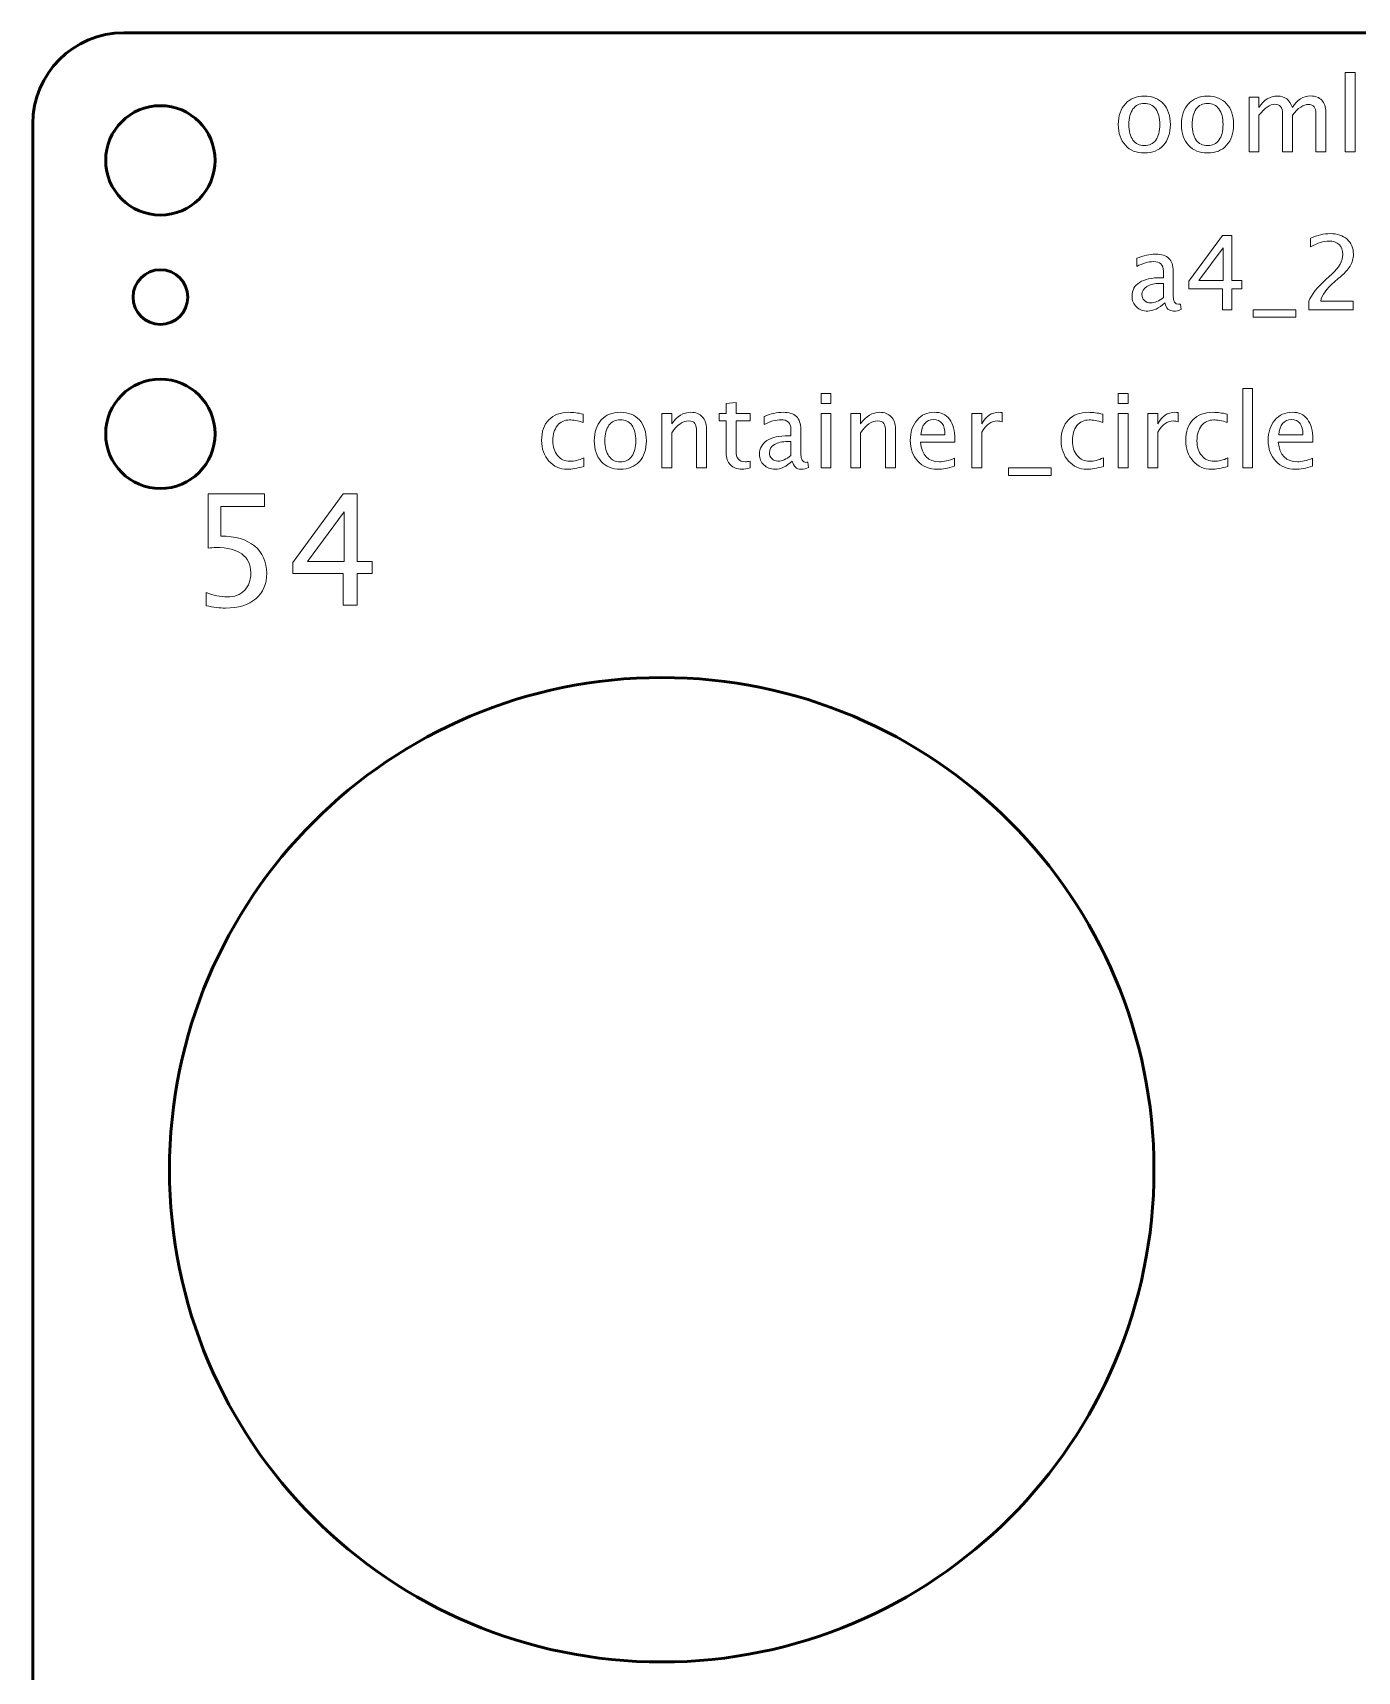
# Model space of a CAD drawing. Header units: centimetres. Extents: x -10.4 to 10.4, y -14.9 to 14.9.
# Drawn here: x -10.45 to -3.19, y 5.96 to 14.95 of the extents above; entities that cross this region are included whole.
import ezdxf

# ---------------------------------------------------------------- set-up
doc = ezdxf.new("R2010")
doc.units = ezdxf.units.CM
doc.header["$MEASUREMENT"] = 0
doc.layers.add('Layer 1', color=7, linetype='Continuous')

msp = doc.modelspace()

# ---------------------------------------------------------------- linework, layer by layer
at = {"layer": 'Layer 1', "lineweight": 53}
for centre, major_axis in [((-9.74999, 14.24999), (0, 0.30001)), ((-9.75, 13.5), (0, 0.15)), ((-9.74999, 12.74999), (0, 0.30001)), ((-6.99995, 8.71322), (0, 2.70005))]:
    msp.add_ellipse(centre, major_axis=major_axis, ratio=1, dxfattribs=at)
msp.add_open_spline([(-10.45, -14.45), (-10.45, -14.45), (-10.45, 14.45), (-10.45, 14.45), (-10.45, 14.45), (-10.45, 14.72614), (-10.22614, 14.95), (-9.95, 14.95), (-9.95, 14.95), (-9.95, 14.95), (9.95, 14.95), (9.95, 14.95), (9.95, 14.95), (10.22614, 14.95), (10.45, 14.72614), (10.45, 14.45), (10.45, 14.45), (10.45, 14.45), (10.45, -14.45), (10.45, -14.45), (10.45, -14.45), (10.45, -14.72614), (10.22614, -14.95), (9.95, -14.95), (9.95, -14.95), (9.95, -14.95), (-9.95, -14.95), (-9.95, -14.95), (-9.95, -14.95), (-10.22614, -14.95), (-10.45, -14.72614), (-10.45, -14.45)], degree=3, knots=[0, 0, 0, 0, 0.1111111, 0.1111111, 0.1111111, 0.1111111, 0.2222222, 0.2222222, 0.2222222, 0.2222222, 0.3333333, 0.3333333, 0.3333333, 0.3333333, 0.4444444, 0.4444444, 0.4444444, 0.4444444, 0.5555556, 0.5555556, 0.5555556, 0.5555556, 0.6666667, 0.6666667, 0.6666667, 0.6666667, 0.7777778, 0.7777778, 0.7777778, 0.7777778, 1, 1, 1, 1], dxfattribs=at)
at = {"layer": 'Layer 1', "color": 5, "lineweight": 9}
for points, knots in [([(-3.25131, 14.29732), (-3.25131, 14.29732), (-3.25131, 14.7325), (-3.25131, 14.7325), (-3.25131, 14.7325), (-3.25131, 14.7325), (-3.19713, 14.7325), (-3.19713, 14.7325), (-3.19713, 14.7325), (-3.19713, 14.7325), (-3.19713, 14.29732), (-3.19713, 14.29732), (-3.19713, 14.29732), (-3.19713, 14.29732), (-3.25131, 14.29732), (-3.25131, 14.29732)], [0, 0, 0, 0, 0.2, 0.2, 0.2, 0.2, 0.4, 0.4, 0.4, 0.4, 0.6, 0.6, 0.6, 0.6, 1, 1, 1, 1]), ([(-4.35272, 14.29055), (-4.39665, 14.29055), (-4.43146, 14.30456), (-4.45704, 14.3326), (-4.45704, 14.3326), (-4.48273, 14.36063), (-4.49552, 14.39873), (-4.49552, 14.4468), (-4.49552, 14.4468), (-4.49552, 14.49478), (-4.48273, 14.53279), (-4.45704, 14.56073), (-4.45704, 14.56073), (-4.43146, 14.58867), (-4.39665, 14.60268), (-4.35272, 14.60268), (-4.35272, 14.60268), (-4.30878, 14.60268), (-4.27398, 14.58867), (-4.24839, 14.56073), (-4.24839, 14.56073), (-4.22271, 14.53279), (-4.20991, 14.49478), (-4.20991, 14.4468), (-4.20991, 14.4468), (-4.20991, 14.39873), (-4.22271, 14.36063), (-4.24839, 14.3326), (-4.24839, 14.3326), (-4.27398, 14.30456), (-4.30878, 14.29055), (-4.35272, 14.29055)], [0, 0, 0, 0, 0.1111111, 0.1111111, 0.1111111, 0.1111111, 0.2222222, 0.2222222, 0.2222222, 0.2222222, 0.3333333, 0.3333333, 0.3333333, 0.3333333, 0.4444444, 0.4444444, 0.4444444, 0.4444444, 0.5555556, 0.5555556, 0.5555556, 0.5555556, 0.6666667, 0.6666667, 0.6666667, 0.6666667, 0.7777778, 0.7777778, 0.7777778, 0.7777778, 1, 1, 1, 1]), ([(-4.35281, 14.33119), (-4.326, 14.33119), (-4.30512, 14.34125), (-4.29025, 14.36148), (-4.29025, 14.36148), (-4.27548, 14.38161), (-4.26805, 14.41011), (-4.26805, 14.4468), (-4.26805, 14.4468), (-4.26805, 14.4834), (-4.27548, 14.51181), (-4.29025, 14.53194), (-4.29025, 14.53194), (-4.30512, 14.55198), (-4.326, 14.56204), (-4.35281, 14.56204), (-4.35281, 14.56204), (-4.37972, 14.56204), (-4.4006, 14.55198), (-4.41528, 14.53194), (-4.41528, 14.53194), (-4.43005, 14.51181), (-4.43738, 14.4834), (-4.43738, 14.4468), (-4.43738, 14.4468), (-4.43738, 14.41011), (-4.43005, 14.38161), (-4.41528, 14.36148), (-4.41528, 14.36148), (-4.4006, 14.34125), (-4.37972, 14.33119), (-4.35281, 14.33119)], [0, 0, 0, 0, 0.1111111, 0.1111111, 0.1111111, 0.1111111, 0.2222222, 0.2222222, 0.2222222, 0.2222222, 0.3333333, 0.3333333, 0.3333333, 0.3333333, 0.4444444, 0.4444444, 0.4444444, 0.4444444, 0.5555556, 0.5555556, 0.5555556, 0.5555556, 0.6666667, 0.6666667, 0.6666667, 0.6666667, 0.7777778, 0.7777778, 0.7777778, 0.7777778, 1, 1, 1, 1]), ([(-4.00597, 14.29055), (-4.0499, 14.29055), (-4.08471, 14.30456), (-4.11029, 14.3326), (-4.11029, 14.3326), (-4.13598, 14.36063), (-4.14877, 14.39873), (-4.14877, 14.4468), (-4.14877, 14.4468), (-4.14877, 14.49478), (-4.13598, 14.53279), (-4.11029, 14.56073), (-4.11029, 14.56073), (-4.08471, 14.58867), (-4.0499, 14.60268), (-4.00597, 14.60268), (-4.00597, 14.60268), (-3.96203, 14.60268), (-3.92723, 14.58867), (-3.90164, 14.56073), (-3.90164, 14.56073), (-3.87596, 14.53279), (-3.86316, 14.49478), (-3.86316, 14.4468), (-3.86316, 14.4468), (-3.86316, 14.39873), (-3.87596, 14.36063), (-3.90164, 14.3326), (-3.90164, 14.3326), (-3.92723, 14.30456), (-3.96203, 14.29055), (-4.00597, 14.29055)], [0, 0, 0, 0, 0.1111111, 0.1111111, 0.1111111, 0.1111111, 0.2222222, 0.2222222, 0.2222222, 0.2222222, 0.3333333, 0.3333333, 0.3333333, 0.3333333, 0.4444444, 0.4444444, 0.4444444, 0.4444444, 0.5555556, 0.5555556, 0.5555556, 0.5555556, 0.6666667, 0.6666667, 0.6666667, 0.6666667, 0.7777778, 0.7777778, 0.7777778, 0.7777778, 1, 1, 1, 1]), ([(-4.00606, 14.33119), (-3.97925, 14.33119), (-3.95837, 14.34125), (-3.9435, 14.36148), (-3.9435, 14.36148), (-3.92873, 14.38161), (-3.9213, 14.41011), (-3.9213, 14.4468), (-3.9213, 14.4468), (-3.9213, 14.4834), (-3.92873, 14.51181), (-3.9435, 14.53194), (-3.9435, 14.53194), (-3.95837, 14.55198), (-3.97925, 14.56204), (-4.00606, 14.56204), (-4.00606, 14.56204), (-4.03297, 14.56204), (-4.05385, 14.55198), (-4.06853, 14.53194), (-4.06853, 14.53194), (-4.0833, 14.51181), (-4.09063, 14.4834), (-4.09063, 14.4468), (-4.09063, 14.4468), (-4.09063, 14.41011), (-4.0833, 14.38161), (-4.06853, 14.36148), (-4.06853, 14.36148), (-4.05385, 14.34125), (-4.03297, 14.33119), (-4.00606, 14.33119)], [0, 0, 0, 0, 0.1111111, 0.1111111, 0.1111111, 0.1111111, 0.2222222, 0.2222222, 0.2222222, 0.2222222, 0.3333333, 0.3333333, 0.3333333, 0.3333333, 0.4444444, 0.4444444, 0.4444444, 0.4444444, 0.5555556, 0.5555556, 0.5555556, 0.5555556, 0.6666667, 0.6666667, 0.6666667, 0.6666667, 0.7777778, 0.7777778, 0.7777778, 0.7777778, 1, 1, 1, 1]), ([(-3.77831, 14.29732), (-3.77831, 14.29732), (-3.77831, 14.59647), (-3.77831, 14.59647), (-3.77831, 14.59647), (-3.77831, 14.59647), (-3.72413, 14.59647), (-3.72413, 14.59647), (-3.72413, 14.59647), (-3.72413, 14.59647), (-3.72413, 14.53994), (-3.72413, 14.53994), (-3.72413, 14.53994), (-3.69769, 14.5818), (-3.66383, 14.60268), (-3.62234, 14.60268), (-3.62234, 14.60268), (-3.58236, 14.60268), (-3.55517, 14.5818), (-3.54068, 14.53994), (-3.54068, 14.53994), (-3.515, 14.58217), (-3.48151, 14.60325), (-3.4404, 14.60325), (-3.4404, 14.60325), (-3.41416, 14.60325), (-3.39374, 14.59553), (-3.37916, 14.58001), (-3.37916, 14.58001), (-3.36458, 14.56449), (-3.35724, 14.54276), (-3.35724, 14.51482), (-3.35724, 14.51482), (-3.35724, 14.51482), (-3.35724, 14.29732), (-3.35724, 14.29732), (-3.35724, 14.29732), (-3.35724, 14.29732), (-3.41143, 14.29732), (-3.41143, 14.29732), (-3.41143, 14.29732), (-3.41143, 14.29732), (-3.41143, 14.50588), (-3.41143, 14.50588), (-3.41143, 14.50588), (-3.41143, 14.53994), (-3.42497, 14.55696), (-3.45207, 14.55696), (-3.45207, 14.55696), (-3.4802, 14.55696), (-3.50973, 14.53711), (-3.54068, 14.49732), (-3.54068, 14.49732), (-3.54068, 14.49732), (-3.54068, 14.29732), (-3.54068, 14.29732), (-3.54068, 14.29732), (-3.54068, 14.29732), (-3.59487, 14.29732), (-3.59487, 14.29732), (-3.59487, 14.29732), (-3.59487, 14.29732), (-3.59487, 14.50607), (-3.59487, 14.50607), (-3.59487, 14.50607), (-3.59487, 14.54041), (-3.60861, 14.55753), (-3.63617, 14.55753), (-3.63617, 14.55753), (-3.66354, 14.55753), (-3.6929, 14.53758), (-3.72413, 14.4976), (-3.72413, 14.4976), (-3.72413, 14.4976), (-3.72413, 14.29732), (-3.72413, 14.29732), (-3.72413, 14.29732), (-3.72413, 14.29732), (-3.77831, 14.29732), (-3.77831, 14.29732)], [0, 0, 0, 0, 0.047619, 0.047619, 0.047619, 0.047619, 0.0952381, 0.0952381, 0.0952381, 0.0952381, 0.1428571, 0.1428571, 0.1428571, 0.1428571, 0.1904762, 0.1904762, 0.1904762, 0.1904762, 0.2380952, 0.2380952, 0.2380952, 0.2380952, 0.2857143, 0.2857143, 0.2857143, 0.2857143, 0.3333333, 0.3333333, 0.3333333, 0.3333333, 0.3809524, 0.3809524, 0.3809524, 0.3809524, 0.4285714, 0.4285714, 0.4285714, 0.4285714, 0.4761905, 0.4761905, 0.4761905, 0.4761905, 0.5238095, 0.5238095, 0.5238095, 0.5238095, 0.5714286, 0.5714286, 0.5714286, 0.5714286, 0.6190476, 0.6190476, 0.6190476, 0.6190476, 0.6666667, 0.6666667, 0.6666667, 0.6666667, 0.7142857, 0.7142857, 0.7142857, 0.7142857, 0.7619048, 0.7619048, 0.7619048, 0.7619048, 0.8095238, 0.8095238, 0.8095238, 0.8095238, 0.8571429, 0.8571429, 0.8571429, 0.8571429, 0.9047619, 0.9047619, 0.9047619, 0.9047619, 1, 1, 1, 1]), ([(-3.45112, 13.42997), (-3.45112, 13.42997), (-3.45112, 13.47738), (-3.45112, 13.47738), (-3.45112, 13.47738), (-3.43532, 13.51435), (-3.40343, 13.55471), (-3.35535, 13.59827), (-3.35535, 13.59827), (-3.35535, 13.59827), (-3.32431, 13.62611), (-3.32431, 13.62611), (-3.32431, 13.62611), (-3.28433, 13.66243), (-3.26429, 13.69836), (-3.26429, 13.73411), (-3.26429, 13.73411), (-3.26429, 13.75697), (-3.27116, 13.77484), (-3.2848, 13.78792), (-3.2848, 13.78792), (-3.29844, 13.801), (-3.31735, 13.80758), (-3.34134, 13.80758), (-3.34134, 13.80758), (-3.36937, 13.80758), (-3.40258, 13.79686), (-3.44096, 13.77541), (-3.44096, 13.77541), (-3.44096, 13.77541), (-3.44096, 13.82282), (-3.44096, 13.82282), (-3.44096, 13.82282), (-3.40474, 13.83975), (-3.36871, 13.84822), (-3.33278, 13.84822), (-3.33278, 13.84822), (-3.29458, 13.84822), (-3.26392, 13.83797), (-3.24077, 13.81736), (-3.24077, 13.81736), (-3.21773, 13.79676), (-3.20615, 13.76948), (-3.20615, 13.73543), (-3.20615, 13.73543), (-3.20615, 13.71097), (-3.21199, 13.68924), (-3.22365, 13.67033), (-3.22365, 13.67033), (-3.23541, 13.65132), (-3.25714, 13.62837), (-3.28903, 13.60128), (-3.28903, 13.60128), (-3.28903, 13.60128), (-3.31001, 13.5834), (-3.31001, 13.5834), (-3.31001, 13.5834), (-3.35366, 13.54643), (-3.37887, 13.51106), (-3.38565, 13.47738), (-3.38565, 13.47738), (-3.38565, 13.47738), (-3.20785, 13.47738), (-3.20785, 13.47738), (-3.20785, 13.47738), (-3.20785, 13.47738), (-3.20785, 13.42997), (-3.20785, 13.42997), (-3.20785, 13.42997), (-3.20785, 13.42997), (-3.45112, 13.42997), (-3.45112, 13.42997)], [0, 0, 0, 0, 0.0526316, 0.0526316, 0.0526316, 0.0526316, 0.1052632, 0.1052632, 0.1052632, 0.1052632, 0.1578947, 0.1578947, 0.1578947, 0.1578947, 0.2105263, 0.2105263, 0.2105263, 0.2105263, 0.2631579, 0.2631579, 0.2631579, 0.2631579, 0.3157895, 0.3157895, 0.3157895, 0.3157895, 0.3684211, 0.3684211, 0.3684211, 0.3684211, 0.4210526, 0.4210526, 0.4210526, 0.4210526, 0.4736842, 0.4736842, 0.4736842, 0.4736842, 0.5263158, 0.5263158, 0.5263158, 0.5263158, 0.5789474, 0.5789474, 0.5789474, 0.5789474, 0.6315789, 0.6315789, 0.6315789, 0.6315789, 0.6842105, 0.6842105, 0.6842105, 0.6842105, 0.7368421, 0.7368421, 0.7368421, 0.7368421, 0.7894737, 0.7894737, 0.7894737, 0.7894737, 0.8421053, 0.8421053, 0.8421053, 0.8421053, 0.8947368, 0.8947368, 0.8947368, 0.8947368, 1, 1, 1, 1]), ([(-3.92431, 13.42997), (-3.92431, 13.42997), (-3.92431, 13.54568), (-3.92431, 13.54568), (-3.92431, 13.54568), (-3.92431, 13.54568), (-4.10831, 13.54568), (-4.10831, 13.54568), (-4.10831, 13.54568), (-4.10831, 13.54568), (-4.10831, 13.58688), (-4.10831, 13.58688), (-4.10831, 13.58688), (-4.10831, 13.58688), (-3.92431, 13.83806), (-3.92431, 13.83806), (-3.92431, 13.83806), (-3.92431, 13.83806), (-3.87351, 13.83806), (-3.87351, 13.83806), (-3.87351, 13.83806), (-3.87351, 13.83806), (-3.87351, 13.59027), (-3.87351, 13.59027), (-3.87351, 13.59027), (-3.87351, 13.59027), (-3.81876, 13.59027), (-3.81876, 13.59027), (-3.81876, 13.59027), (-3.81876, 13.59027), (-3.81876, 13.54568), (-3.81876, 13.54568), (-3.81876, 13.54568), (-3.81876, 13.54568), (-3.87351, 13.54568), (-3.87351, 13.54568), (-3.87351, 13.54568), (-3.87351, 13.54568), (-3.87351, 13.42997), (-3.87351, 13.42997), (-3.87351, 13.42997), (-3.87351, 13.42997), (-3.92431, 13.42997), (-3.92431, 13.42997)], [0, 0, 0, 0, 0.0833333, 0.0833333, 0.0833333, 0.0833333, 0.1666667, 0.1666667, 0.1666667, 0.1666667, 0.25, 0.25, 0.25, 0.25, 0.3333333, 0.3333333, 0.3333333, 0.3333333, 0.4166667, 0.4166667, 0.4166667, 0.4166667, 0.5, 0.5, 0.5, 0.5, 0.5833333, 0.5833333, 0.5833333, 0.5833333, 0.6666667, 0.6666667, 0.6666667, 0.6666667, 0.75, 0.75, 0.75, 0.75, 0.8333333, 0.8333333, 0.8333333, 0.8333333, 1, 1, 1, 1]), ([(-4.05479, 13.59027), (-4.05479, 13.59027), (-3.92092, 13.59027), (-3.92092, 13.59027), (-3.92092, 13.59027), (-3.92092, 13.59027), (-3.92092, 13.77108), (-3.92092, 13.77108), (-3.92092, 13.77108), (-3.92092, 13.77108), (-4.05479, 13.59027), (-4.05479, 13.59027)], [0, 0, 0, 0, 0.25, 0.25, 0.25, 0.25, 0.5, 0.5, 0.5, 0.5, 1, 1, 1, 1]), ([(-4.24039, 13.46807), (-4.27294, 13.43815), (-4.30426, 13.4232), (-4.33437, 13.4232), (-4.33437, 13.4232), (-4.35911, 13.4232), (-4.37971, 13.43091), (-4.39598, 13.44643), (-4.39598, 13.44643), (-4.41235, 13.46195), (-4.42054, 13.48152), (-4.42054, 13.50513), (-4.42054, 13.50513), (-4.42054, 13.53778), (-4.4068, 13.5629), (-4.37933, 13.58039), (-4.37933, 13.58039), (-4.35186, 13.59789), (-4.31245, 13.60664), (-4.26108, 13.60664), (-4.26108, 13.60664), (-4.26108, 13.60664), (-4.24838, 13.60664), (-4.24838, 13.60664), (-4.24838, 13.60664), (-4.24838, 13.60664), (-4.24838, 13.64267), (-4.24838, 13.64267), (-4.24838, 13.64267), (-4.24838, 13.67738), (-4.26645, 13.69469), (-4.30266, 13.69469), (-4.30266, 13.69469), (-4.3307, 13.69469), (-4.36137, 13.68585), (-4.39457, 13.66816), (-4.39457, 13.66816), (-4.39457, 13.66816), (-4.39457, 13.71275), (-4.39457, 13.71275), (-4.39457, 13.71275), (-4.35807, 13.72781), (-4.32364, 13.73533), (-4.29138, 13.73533), (-4.29138, 13.73533), (-4.25817, 13.73533), (-4.23361, 13.72781), (-4.2179, 13.71266), (-4.2179, 13.71266), (-4.2021, 13.69751), (-4.1942, 13.67418), (-4.1942, 13.64267), (-4.1942, 13.64267), (-4.1942, 13.64267), (-4.1942, 13.50749), (-4.1942, 13.50749), (-4.1942, 13.50749), (-4.1942, 13.47654), (-4.1847, 13.46101), (-4.1656, 13.46101), (-4.1656, 13.46101), (-4.16325, 13.46101), (-4.15977, 13.46139), (-4.15516, 13.46214), (-4.15516, 13.46214), (-4.15516, 13.46214), (-4.1513, 13.43204), (-4.1513, 13.43204), (-4.1513, 13.43204), (-4.16362, 13.42611), (-4.17717, 13.4232), (-4.19203, 13.4232), (-4.19203, 13.4232), (-4.21734, 13.4232), (-4.23343, 13.43815), (-4.24039, 13.46807)], [0, 0, 0, 0, 0.05, 0.05, 0.05, 0.05, 0.1, 0.1, 0.1, 0.1, 0.15, 0.15, 0.15, 0.15, 0.2, 0.2, 0.2, 0.2, 0.25, 0.25, 0.25, 0.25, 0.3, 0.3, 0.3, 0.3, 0.35, 0.35, 0.35, 0.35, 0.4, 0.4, 0.4, 0.4, 0.45, 0.45, 0.45, 0.45, 0.5, 0.5, 0.5, 0.5, 0.55, 0.55, 0.55, 0.55, 0.6, 0.6, 0.6, 0.6, 0.65, 0.65, 0.65, 0.65, 0.7, 0.7, 0.7, 0.7, 0.75, 0.75, 0.75, 0.75, 0.8, 0.8, 0.8, 0.8, 0.85, 0.85, 0.85, 0.85, 0.9, 0.9, 0.9, 0.9, 1, 1, 1, 1]), ([(-4.24838, 13.49761), (-4.24838, 13.49761), (-4.24838, 13.57447), (-4.24838, 13.57447), (-4.24838, 13.57447), (-4.24838, 13.57447), (-4.26579, 13.57503), (-4.26579, 13.57503), (-4.26579, 13.57503), (-4.29589, 13.57503), (-4.32016, 13.56948), (-4.33869, 13.55838), (-4.33869, 13.55838), (-4.35713, 13.54719), (-4.36635, 13.53242), (-4.36635, 13.51398), (-4.36635, 13.51398), (-4.36635, 13.50109), (-4.36174, 13.49018), (-4.35262, 13.48124), (-4.35262, 13.48124), (-4.3434, 13.4723), (-4.3322, 13.46779), (-4.31894, 13.46779), (-4.31894, 13.46779), (-4.29636, 13.46779), (-4.27284, 13.47776), (-4.24838, 13.49761)], [0, 0, 0, 0, 0.125, 0.125, 0.125, 0.125, 0.25, 0.25, 0.25, 0.25, 0.375, 0.375, 0.375, 0.375, 0.5, 0.5, 0.5, 0.5, 0.625, 0.625, 0.625, 0.625, 0.75, 0.75, 0.75, 0.75, 1, 1, 1, 1]), ([(-3.75648, 13.38933), (-3.75648, 13.38933), (-3.75648, 13.42997), (-3.75648, 13.42997), (-3.75648, 13.42997), (-3.75648, 13.42997), (-3.52168, 13.42997), (-3.52168, 13.42997), (-3.52168, 13.42997), (-3.52168, 13.42997), (-3.52168, 13.38933), (-3.52168, 13.38933), (-3.52168, 13.38933), (-3.52168, 13.38933), (-3.75648, 13.38933), (-3.75648, 13.38933)], [0, 0, 0, 0, 0.2, 0.2, 0.2, 0.2, 0.4, 0.4, 0.4, 0.4, 0.6, 0.6, 0.6, 0.6, 1, 1, 1, 1]), ([(-6.12627, 12.91652), (-6.12627, 12.91652), (-6.12627, 12.97071), (-6.12627, 12.97071), (-6.12627, 12.97071), (-6.12627, 12.97071), (-6.07209, 12.97071), (-6.07209, 12.97071), (-6.07209, 12.97071), (-6.07209, 12.97071), (-6.07209, 12.91652), (-6.07209, 12.91652), (-6.07209, 12.91652), (-6.07209, 12.91652), (-6.12627, 12.91652), (-6.12627, 12.91652)], [0, 0, 0, 0, 0.2, 0.2, 0.2, 0.2, 0.4, 0.4, 0.4, 0.4, 0.6, 0.6, 0.6, 0.6, 1, 1, 1, 1]), ([(-4.49607, 12.91652), (-4.49607, 12.91652), (-4.49607, 12.97071), (-4.49607, 12.97071), (-4.49607, 12.97071), (-4.49607, 12.97071), (-4.44189, 12.97071), (-4.44189, 12.97071), (-4.44189, 12.97071), (-4.44189, 12.97071), (-4.44189, 12.91652), (-4.44189, 12.91652), (-4.44189, 12.91652), (-4.44189, 12.91652), (-4.49607, 12.91652), (-4.49607, 12.91652)], [0, 0, 0, 0, 0.2, 0.2, 0.2, 0.2, 0.4, 0.4, 0.4, 0.4, 0.6, 0.6, 0.6, 0.6, 1, 1, 1, 1]), ([(-3.81291, 12.56262), (-3.81291, 12.56262), (-3.81291, 12.9978), (-3.81291, 12.9978), (-3.81291, 12.9978), (-3.81291, 12.9978), (-3.75873, 12.9978), (-3.75873, 12.9978), (-3.75873, 12.9978), (-3.75873, 12.9978), (-3.75873, 12.56262), (-3.75873, 12.56262), (-3.75873, 12.56262), (-3.75873, 12.56262), (-3.81291, 12.56262), (-3.81291, 12.56262)], [0, 0, 0, 0, 0.2, 0.2, 0.2, 0.2, 0.4, 0.4, 0.4, 0.4, 0.6, 0.6, 0.6, 0.6, 1, 1, 1, 1]), ([(-7.42749, 12.57165), (-7.46258, 12.56111), (-7.49287, 12.55585), (-7.51836, 12.55585), (-7.51836, 12.55585), (-7.55882, 12.55585), (-7.59231, 12.5708), (-7.61893, 12.60063), (-7.61893, 12.60063), (-7.64555, 12.63054), (-7.65891, 12.66826), (-7.65891, 12.7137), (-7.65891, 12.7137), (-7.65891, 12.76224), (-7.64574, 12.80016), (-7.6194, 12.82725), (-7.6194, 12.82725), (-7.59306, 12.85444), (-7.55628, 12.86798), (-7.50905, 12.86798), (-7.50905, 12.86798), (-7.48582, 12.86798), (-7.45966, 12.86478), (-7.43088, 12.85839), (-7.43088, 12.85839), (-7.43088, 12.85839), (-7.43088, 12.81267), (-7.43088, 12.81267), (-7.43088, 12.81267), (-7.46145, 12.8217), (-7.48638, 12.82621), (-7.50557, 12.82621), (-7.50557, 12.82621), (-7.53342, 12.82621), (-7.55571, 12.81577), (-7.57236, 12.79498), (-7.57236, 12.79498), (-7.58901, 12.77419), (-7.59739, 12.74644), (-7.59739, 12.71182), (-7.59739, 12.71182), (-7.59739, 12.67824), (-7.58873, 12.65114), (-7.57152, 12.63035), (-7.57152, 12.63035), (-7.5543, 12.60966), (-7.53182, 12.59931), (-7.50388, 12.59931), (-7.50388, 12.59931), (-7.47914, 12.59931), (-7.45374, 12.60571), (-7.42749, 12.6185), (-7.42749, 12.6185), (-7.42749, 12.6185), (-7.42749, 12.57165), (-7.42749, 12.57165)], [0, 0, 0, 0, 0.0666667, 0.0666667, 0.0666667, 0.0666667, 0.1333333, 0.1333333, 0.1333333, 0.1333333, 0.2, 0.2, 0.2, 0.2, 0.2666667, 0.2666667, 0.2666667, 0.2666667, 0.3333333, 0.3333333, 0.3333333, 0.3333333, 0.4, 0.4, 0.4, 0.4, 0.4666667, 0.4666667, 0.4666667, 0.4666667, 0.5333333, 0.5333333, 0.5333333, 0.5333333, 0.6, 0.6, 0.6, 0.6, 0.6666667, 0.6666667, 0.6666667, 0.6666667, 0.7333333, 0.7333333, 0.7333333, 0.7333333, 0.8, 0.8, 0.8, 0.8, 0.8666667, 0.8666667, 0.8666667, 0.8666667, 1, 1, 1, 1]), ([(-7.22702, 12.55585), (-7.27095, 12.55585), (-7.30576, 12.56986), (-7.33134, 12.5979), (-7.33134, 12.5979), (-7.35703, 12.62593), (-7.36982, 12.66403), (-7.36982, 12.7121), (-7.36982, 12.7121), (-7.36982, 12.76008), (-7.35703, 12.79809), (-7.33134, 12.82603), (-7.33134, 12.82603), (-7.30576, 12.85397), (-7.27095, 12.86798), (-7.22702, 12.86798), (-7.22702, 12.86798), (-7.18308, 12.86798), (-7.14828, 12.85397), (-7.12269, 12.82603), (-7.12269, 12.82603), (-7.09701, 12.79809), (-7.08421, 12.76008), (-7.08421, 12.7121), (-7.08421, 12.7121), (-7.08421, 12.66403), (-7.09701, 12.62593), (-7.12269, 12.5979), (-7.12269, 12.5979), (-7.14828, 12.56986), (-7.18308, 12.55585), (-7.22702, 12.55585)], [0, 0, 0, 0, 0.1111111, 0.1111111, 0.1111111, 0.1111111, 0.2222222, 0.2222222, 0.2222222, 0.2222222, 0.3333333, 0.3333333, 0.3333333, 0.3333333, 0.4444444, 0.4444444, 0.4444444, 0.4444444, 0.5555556, 0.5555556, 0.5555556, 0.5555556, 0.6666667, 0.6666667, 0.6666667, 0.6666667, 0.7777778, 0.7777778, 0.7777778, 0.7777778, 1, 1, 1, 1]), ([(-6.99936, 12.56262), (-6.99936, 12.56262), (-6.99936, 12.86177), (-6.99936, 12.86177), (-6.99936, 12.86177), (-6.99936, 12.86177), (-6.94518, 12.86177), (-6.94518, 12.86177), (-6.94518, 12.86177), (-6.94518, 12.86177), (-6.94518, 12.80524), (-6.94518, 12.80524), (-6.94518, 12.80524), (-6.91649, 12.8471), (-6.8813, 12.86798), (-6.83972, 12.86798), (-6.83972, 12.86798), (-6.81357, 12.86798), (-6.79278, 12.8598), (-6.77744, 12.84333), (-6.77744, 12.84333), (-6.76211, 12.82697), (-6.7544, 12.80486), (-6.7544, 12.7772), (-6.7544, 12.7772), (-6.7544, 12.7772), (-6.7544, 12.56262), (-6.7544, 12.56262), (-6.7544, 12.56262), (-6.7544, 12.56262), (-6.80858, 12.56262), (-6.80858, 12.56262), (-6.80858, 12.56262), (-6.80858, 12.56262), (-6.80858, 12.75952), (-6.80858, 12.75952), (-6.80858, 12.75952), (-6.80858, 12.78172), (-6.81188, 12.79752), (-6.81837, 12.80693), (-6.81837, 12.80693), (-6.82495, 12.81643), (-6.83577, 12.82113), (-6.85092, 12.82113), (-6.85092, 12.82113), (-6.88422, 12.82113), (-6.91564, 12.7994), (-6.94518, 12.75594), (-6.94518, 12.75594), (-6.94518, 12.75594), (-6.94518, 12.56262), (-6.94518, 12.56262), (-6.94518, 12.56262), (-6.94518, 12.56262), (-6.99936, 12.56262), (-6.99936, 12.56262)], [0, 0, 0, 0, 0.0666667, 0.0666667, 0.0666667, 0.0666667, 0.1333333, 0.1333333, 0.1333333, 0.1333333, 0.2, 0.2, 0.2, 0.2, 0.2666667, 0.2666667, 0.2666667, 0.2666667, 0.3333333, 0.3333333, 0.3333333, 0.3333333, 0.4, 0.4, 0.4, 0.4, 0.4666667, 0.4666667, 0.4666667, 0.4666667, 0.5333333, 0.5333333, 0.5333333, 0.5333333, 0.6, 0.6, 0.6, 0.6, 0.6666667, 0.6666667, 0.6666667, 0.6666667, 0.7333333, 0.7333333, 0.7333333, 0.7333333, 0.8, 0.8, 0.8, 0.8, 0.8666667, 0.8666667, 0.8666667, 0.8666667, 1, 1, 1, 1]), ([(-6.51526, 12.56271), (-6.53201, 12.5581), (-6.54659, 12.55585), (-6.55891, 12.55585), (-6.55891, 12.55585), (-6.58657, 12.55585), (-6.60811, 12.56375), (-6.62354, 12.57955), (-6.62354, 12.57955), (-6.63906, 12.59536), (-6.64678, 12.61728), (-6.64678, 12.6454), (-6.64678, 12.6454), (-6.64678, 12.6454), (-6.64678, 12.82113), (-6.64678, 12.82113), (-6.64678, 12.82113), (-6.64678, 12.82113), (-6.68422, 12.82113), (-6.68422, 12.82113), (-6.68422, 12.82113), (-6.68422, 12.82113), (-6.68422, 12.86177), (-6.68422, 12.86177), (-6.68422, 12.86177), (-6.68422, 12.86177), (-6.64678, 12.86177), (-6.64678, 12.86177), (-6.64678, 12.86177), (-6.64678, 12.86177), (-6.64678, 12.91587), (-6.64678, 12.91587), (-6.64678, 12.91587), (-6.64678, 12.91587), (-6.59259, 12.92104), (-6.59259, 12.92104), (-6.59259, 12.92104), (-6.59259, 12.92104), (-6.59259, 12.86177), (-6.59259, 12.86177), (-6.59259, 12.86177), (-6.59259, 12.86177), (-6.51413, 12.86177), (-6.51413, 12.86177), (-6.51413, 12.86177), (-6.51413, 12.86177), (-6.51413, 12.82113), (-6.51413, 12.82113), (-6.51413, 12.82113), (-6.51413, 12.82113), (-6.59259, 12.82113), (-6.59259, 12.82113), (-6.59259, 12.82113), (-6.59259, 12.82113), (-6.59259, 12.65519), (-6.59259, 12.65519), (-6.59259, 12.65519), (-6.59259, 12.61605), (-6.57556, 12.59649), (-6.5416, 12.59649), (-6.5416, 12.59649), (-6.53436, 12.59649), (-6.52561, 12.59771), (-6.51526, 12.60006), (-6.51526, 12.60006), (-6.51526, 12.60006), (-6.51526, 12.56271), (-6.51526, 12.56271)], [0, 0, 0, 0, 0.0555556, 0.0555556, 0.0555556, 0.0555556, 0.1111111, 0.1111111, 0.1111111, 0.1111111, 0.1666667, 0.1666667, 0.1666667, 0.1666667, 0.2222222, 0.2222222, 0.2222222, 0.2222222, 0.2777778, 0.2777778, 0.2777778, 0.2777778, 0.3333333, 0.3333333, 0.3333333, 0.3333333, 0.3888889, 0.3888889, 0.3888889, 0.3888889, 0.4444444, 0.4444444, 0.4444444, 0.4444444, 0.5, 0.5, 0.5, 0.5, 0.5555556, 0.5555556, 0.5555556, 0.5555556, 0.6111111, 0.6111111, 0.6111111, 0.6111111, 0.6666667, 0.6666667, 0.6666667, 0.6666667, 0.7222222, 0.7222222, 0.7222222, 0.7222222, 0.7777778, 0.7777778, 0.7777778, 0.7777778, 0.8333333, 0.8333333, 0.8333333, 0.8333333, 0.8888889, 0.8888889, 0.8888889, 0.8888889, 1, 1, 1, 1]), ([(-6.28375, 12.60072), (-6.3163, 12.5708), (-6.34762, 12.55585), (-6.37773, 12.55585), (-6.37773, 12.55585), (-6.40247, 12.55585), (-6.42307, 12.56356), (-6.43934, 12.57908), (-6.43934, 12.57908), (-6.45571, 12.5946), (-6.4639, 12.61417), (-6.4639, 12.63778), (-6.4639, 12.63778), (-6.4639, 12.67043), (-6.45016, 12.69555), (-6.42269, 12.71304), (-6.42269, 12.71304), (-6.39522, 12.73054), (-6.35581, 12.73929), (-6.30444, 12.73929), (-6.30444, 12.73929), (-6.30444, 12.73929), (-6.29174, 12.73929), (-6.29174, 12.73929), (-6.29174, 12.73929), (-6.29174, 12.73929), (-6.29174, 12.77532), (-6.29174, 12.77532), (-6.29174, 12.77532), (-6.29174, 12.81003), (-6.30981, 12.82734), (-6.34602, 12.82734), (-6.34602, 12.82734), (-6.37406, 12.82734), (-6.40473, 12.8185), (-6.43793, 12.80081), (-6.43793, 12.80081), (-6.43793, 12.80081), (-6.43793, 12.8454), (-6.43793, 12.8454), (-6.43793, 12.8454), (-6.40143, 12.86046), (-6.367, 12.86798), (-6.33474, 12.86798), (-6.33474, 12.86798), (-6.30153, 12.86798), (-6.27697, 12.86046), (-6.26126, 12.84531), (-6.26126, 12.84531), (-6.24546, 12.83016), (-6.23756, 12.80683), (-6.23756, 12.77532), (-6.23756, 12.77532), (-6.23756, 12.77532), (-6.23756, 12.64014), (-6.23756, 12.64014), (-6.23756, 12.64014), (-6.23756, 12.60919), (-6.22806, 12.59366), (-6.20896, 12.59366), (-6.20896, 12.59366), (-6.20661, 12.59366), (-6.20313, 12.59404), (-6.19852, 12.59479), (-6.19852, 12.59479), (-6.19852, 12.59479), (-6.19466, 12.56469), (-6.19466, 12.56469), (-6.19466, 12.56469), (-6.20698, 12.55876), (-6.22053, 12.55585), (-6.23539, 12.55585), (-6.23539, 12.55585), (-6.2607, 12.55585), (-6.27679, 12.5708), (-6.28375, 12.60072)], [0, 0, 0, 0, 0.05, 0.05, 0.05, 0.05, 0.1, 0.1, 0.1, 0.1, 0.15, 0.15, 0.15, 0.15, 0.2, 0.2, 0.2, 0.2, 0.25, 0.25, 0.25, 0.25, 0.3, 0.3, 0.3, 0.3, 0.35, 0.35, 0.35, 0.35, 0.4, 0.4, 0.4, 0.4, 0.45, 0.45, 0.45, 0.45, 0.5, 0.5, 0.5, 0.5, 0.55, 0.55, 0.55, 0.55, 0.6, 0.6, 0.6, 0.6, 0.65, 0.65, 0.65, 0.65, 0.7, 0.7, 0.7, 0.7, 0.75, 0.75, 0.75, 0.75, 0.8, 0.8, 0.8, 0.8, 0.85, 0.85, 0.85, 0.85, 0.9, 0.9, 0.9, 0.9, 1, 1, 1, 1]), ([(-6.12627, 12.56262), (-6.12627, 12.56262), (-6.12627, 12.86177), (-6.12627, 12.86177), (-6.12627, 12.86177), (-6.12627, 12.86177), (-6.07209, 12.86177), (-6.07209, 12.86177), (-6.07209, 12.86177), (-6.07209, 12.86177), (-6.07209, 12.56262), (-6.07209, 12.56262), (-6.07209, 12.56262), (-6.07209, 12.56262), (-6.12627, 12.56262), (-6.12627, 12.56262)], [0, 0, 0, 0, 0.2, 0.2, 0.2, 0.2, 0.4, 0.4, 0.4, 0.4, 0.6, 0.6, 0.6, 0.6, 1, 1, 1, 1]), ([(-5.96315, 12.56262), (-5.96315, 12.56262), (-5.96315, 12.86177), (-5.96315, 12.86177), (-5.96315, 12.86177), (-5.96315, 12.86177), (-5.90897, 12.86177), (-5.90897, 12.86177), (-5.90897, 12.86177), (-5.90897, 12.86177), (-5.90897, 12.80524), (-5.90897, 12.80524), (-5.90897, 12.80524), (-5.88028, 12.8471), (-5.84509, 12.86798), (-5.80351, 12.86798), (-5.80351, 12.86798), (-5.77736, 12.86798), (-5.75657, 12.8598), (-5.74123, 12.84333), (-5.74123, 12.84333), (-5.7259, 12.82697), (-5.71819, 12.80486), (-5.71819, 12.7772), (-5.71819, 12.7772), (-5.71819, 12.7772), (-5.71819, 12.56262), (-5.71819, 12.56262), (-5.71819, 12.56262), (-5.71819, 12.56262), (-5.77237, 12.56262), (-5.77237, 12.56262), (-5.77237, 12.56262), (-5.77237, 12.56262), (-5.77237, 12.75952), (-5.77237, 12.75952), (-5.77237, 12.75952), (-5.77237, 12.78172), (-5.77567, 12.79752), (-5.78216, 12.80693), (-5.78216, 12.80693), (-5.78874, 12.81643), (-5.79956, 12.82113), (-5.81471, 12.82113), (-5.81471, 12.82113), (-5.84801, 12.82113), (-5.87943, 12.7994), (-5.90897, 12.75594), (-5.90897, 12.75594), (-5.90897, 12.75594), (-5.90897, 12.56262), (-5.90897, 12.56262), (-5.90897, 12.56262), (-5.90897, 12.56262), (-5.96315, 12.56262), (-5.96315, 12.56262)], [0, 0, 0, 0, 0.0666667, 0.0666667, 0.0666667, 0.0666667, 0.1333333, 0.1333333, 0.1333333, 0.1333333, 0.2, 0.2, 0.2, 0.2, 0.2666667, 0.2666667, 0.2666667, 0.2666667, 0.3333333, 0.3333333, 0.3333333, 0.3333333, 0.4, 0.4, 0.4, 0.4, 0.4666667, 0.4666667, 0.4666667, 0.4666667, 0.5333333, 0.5333333, 0.5333333, 0.5333333, 0.6, 0.6, 0.6, 0.6, 0.6666667, 0.6666667, 0.6666667, 0.6666667, 0.7333333, 0.7333333, 0.7333333, 0.7333333, 0.8, 0.8, 0.8, 0.8, 0.8666667, 0.8666667, 0.8666667, 0.8666667, 1, 1, 1, 1]), ([(-5.39326, 12.57222), (-5.42966, 12.5613), (-5.4608, 12.55585), (-5.48677, 12.55585), (-5.48677, 12.55585), (-5.53107, 12.55585), (-5.5671, 12.57052), (-5.59486, 12.59978), (-5.59486, 12.59978), (-5.62261, 12.62904), (-5.63653, 12.66695), (-5.63653, 12.71361), (-5.63653, 12.71361), (-5.63653, 12.75886), (-5.6243, 12.79602), (-5.59975, 12.82508), (-5.59975, 12.82508), (-5.57519, 12.85406), (-5.54377, 12.86855), (-5.50549, 12.86855), (-5.50549, 12.86855), (-5.46927, 12.86855), (-5.44123, 12.85566), (-5.42148, 12.82988), (-5.42148, 12.82988), (-5.40172, 12.80411), (-5.39185, 12.76761), (-5.39185, 12.72029), (-5.39185, 12.72029), (-5.39185, 12.72029), (-5.39213, 12.70373), (-5.39213, 12.70373), (-5.39213, 12.70373), (-5.39213, 12.70373), (-5.58122, 12.70373), (-5.58122, 12.70373), (-5.58122, 12.70373), (-5.57331, 12.63223), (-5.53841, 12.59649), (-5.47661, 12.59649), (-5.47661, 12.59649), (-5.45393, 12.59649), (-5.42618, 12.60288), (-5.39326, 12.61568), (-5.39326, 12.61568), (-5.39326, 12.61568), (-5.39326, 12.57222), (-5.39326, 12.57222)], [0, 0, 0, 0, 0.0769231, 0.0769231, 0.0769231, 0.0769231, 0.1538462, 0.1538462, 0.1538462, 0.1538462, 0.2307692, 0.2307692, 0.2307692, 0.2307692, 0.3076923, 0.3076923, 0.3076923, 0.3076923, 0.3846154, 0.3846154, 0.3846154, 0.3846154, 0.4615385, 0.4615385, 0.4615385, 0.4615385, 0.5384615, 0.5384615, 0.5384615, 0.5384615, 0.6153846, 0.6153846, 0.6153846, 0.6153846, 0.6923077, 0.6923077, 0.6923077, 0.6923077, 0.7692308, 0.7692308, 0.7692308, 0.7692308, 0.8461538, 0.8461538, 0.8461538, 0.8461538, 1, 1, 1, 1]), ([(-5.29833, 12.56262), (-5.29833, 12.56262), (-5.29833, 12.86177), (-5.29833, 12.86177), (-5.29833, 12.86177), (-5.29833, 12.86177), (-5.24415, 12.86177), (-5.24415, 12.86177), (-5.24415, 12.86177), (-5.24415, 12.86177), (-5.24415, 12.80524), (-5.24415, 12.80524), (-5.24415, 12.80524), (-5.2226, 12.8471), (-5.19137, 12.86798), (-5.15036, 12.86798), (-5.15036, 12.86798), (-5.14481, 12.86798), (-5.13897, 12.86751), (-5.13295, 12.86657), (-5.13295, 12.86657), (-5.13295, 12.86657), (-5.13295, 12.81587), (-5.13295, 12.81587), (-5.13295, 12.81587), (-5.14236, 12.81897), (-5.15064, 12.82057), (-5.15779, 12.82057), (-5.15779, 12.82057), (-5.19222, 12.82057), (-5.22101, 12.80025), (-5.24415, 12.75952), (-5.24415, 12.75952), (-5.24415, 12.75952), (-5.24415, 12.56262), (-5.24415, 12.56262), (-5.24415, 12.56262), (-5.24415, 12.56262), (-5.29833, 12.56262), (-5.29833, 12.56262)], [0, 0, 0, 0, 0.0909091, 0.0909091, 0.0909091, 0.0909091, 0.1818182, 0.1818182, 0.1818182, 0.1818182, 0.2727273, 0.2727273, 0.2727273, 0.2727273, 0.3636364, 0.3636364, 0.3636364, 0.3636364, 0.4545455, 0.4545455, 0.4545455, 0.4545455, 0.5454545, 0.5454545, 0.5454545, 0.5454545, 0.6363636, 0.6363636, 0.6363636, 0.6363636, 0.7272727, 0.7272727, 0.7272727, 0.7272727, 0.8181818, 0.8181818, 0.8181818, 0.8181818, 1, 1, 1, 1]), ([(-4.57745, 12.57165), (-4.61254, 12.56111), (-4.64283, 12.55585), (-4.66832, 12.55585), (-4.66832, 12.55585), (-4.70878, 12.55585), (-4.74227, 12.5708), (-4.76889, 12.60063), (-4.76889, 12.60063), (-4.79551, 12.63054), (-4.80887, 12.66826), (-4.80887, 12.7137), (-4.80887, 12.7137), (-4.80887, 12.76224), (-4.7957, 12.80016), (-4.76936, 12.82725), (-4.76936, 12.82725), (-4.74302, 12.85444), (-4.70624, 12.86798), (-4.65901, 12.86798), (-4.65901, 12.86798), (-4.63578, 12.86798), (-4.60962, 12.86478), (-4.58084, 12.85839), (-4.58084, 12.85839), (-4.58084, 12.85839), (-4.58084, 12.81267), (-4.58084, 12.81267), (-4.58084, 12.81267), (-4.61141, 12.8217), (-4.63634, 12.82621), (-4.65553, 12.82621), (-4.65553, 12.82621), (-4.68338, 12.82621), (-4.70567, 12.81577), (-4.72232, 12.79498), (-4.72232, 12.79498), (-4.73897, 12.77419), (-4.74735, 12.74644), (-4.74735, 12.71182), (-4.74735, 12.71182), (-4.74735, 12.67824), (-4.73869, 12.65114), (-4.72148, 12.63035), (-4.72148, 12.63035), (-4.70426, 12.60966), (-4.68178, 12.59931), (-4.65384, 12.59931), (-4.65384, 12.59931), (-4.6291, 12.59931), (-4.6037, 12.60571), (-4.57745, 12.6185), (-4.57745, 12.6185), (-4.57745, 12.6185), (-4.57745, 12.57165), (-4.57745, 12.57165)], [0, 0, 0, 0, 0.0666667, 0.0666667, 0.0666667, 0.0666667, 0.1333333, 0.1333333, 0.1333333, 0.1333333, 0.2, 0.2, 0.2, 0.2, 0.2666667, 0.2666667, 0.2666667, 0.2666667, 0.3333333, 0.3333333, 0.3333333, 0.3333333, 0.4, 0.4, 0.4, 0.4, 0.4666667, 0.4666667, 0.4666667, 0.4666667, 0.5333333, 0.5333333, 0.5333333, 0.5333333, 0.6, 0.6, 0.6, 0.6, 0.6666667, 0.6666667, 0.6666667, 0.6666667, 0.7333333, 0.7333333, 0.7333333, 0.7333333, 0.8, 0.8, 0.8, 0.8, 0.8666667, 0.8666667, 0.8666667, 0.8666667, 1, 1, 1, 1]), ([(-4.49607, 12.56262), (-4.49607, 12.56262), (-4.49607, 12.86177), (-4.49607, 12.86177), (-4.49607, 12.86177), (-4.49607, 12.86177), (-4.44189, 12.86177), (-4.44189, 12.86177), (-4.44189, 12.86177), (-4.44189, 12.86177), (-4.44189, 12.56262), (-4.44189, 12.56262), (-4.44189, 12.56262), (-4.44189, 12.56262), (-4.49607, 12.56262), (-4.49607, 12.56262)], [0, 0, 0, 0, 0.2, 0.2, 0.2, 0.2, 0.4, 0.4, 0.4, 0.4, 0.6, 0.6, 0.6, 0.6, 1, 1, 1, 1]), ([(-4.33295, 12.56262), (-4.33295, 12.56262), (-4.33295, 12.86177), (-4.33295, 12.86177), (-4.33295, 12.86177), (-4.33295, 12.86177), (-4.27877, 12.86177), (-4.27877, 12.86177), (-4.27877, 12.86177), (-4.27877, 12.86177), (-4.27877, 12.80524), (-4.27877, 12.80524), (-4.27877, 12.80524), (-4.25722, 12.8471), (-4.22599, 12.86798), (-4.18498, 12.86798), (-4.18498, 12.86798), (-4.17943, 12.86798), (-4.17359, 12.86751), (-4.16757, 12.86657), (-4.16757, 12.86657), (-4.16757, 12.86657), (-4.16757, 12.81587), (-4.16757, 12.81587), (-4.16757, 12.81587), (-4.17698, 12.81897), (-4.18526, 12.82057), (-4.19241, 12.82057), (-4.19241, 12.82057), (-4.22684, 12.82057), (-4.25563, 12.80025), (-4.27877, 12.75952), (-4.27877, 12.75952), (-4.27877, 12.75952), (-4.27877, 12.56262), (-4.27877, 12.56262), (-4.27877, 12.56262), (-4.27877, 12.56262), (-4.33295, 12.56262), (-4.33295, 12.56262)], [0, 0, 0, 0, 0.0909091, 0.0909091, 0.0909091, 0.0909091, 0.1818182, 0.1818182, 0.1818182, 0.1818182, 0.2727273, 0.2727273, 0.2727273, 0.2727273, 0.3636364, 0.3636364, 0.3636364, 0.3636364, 0.4545455, 0.4545455, 0.4545455, 0.4545455, 0.5454545, 0.5454545, 0.5454545, 0.5454545, 0.6363636, 0.6363636, 0.6363636, 0.6363636, 0.7272727, 0.7272727, 0.7272727, 0.7272727, 0.8181818, 0.8181818, 0.8181818, 0.8181818, 1, 1, 1, 1]), ([(-3.89429, 12.57165), (-3.92938, 12.56111), (-3.95967, 12.55585), (-3.98516, 12.55585), (-3.98516, 12.55585), (-4.02562, 12.55585), (-4.05911, 12.5708), (-4.08573, 12.60063), (-4.08573, 12.60063), (-4.11235, 12.63054), (-4.12571, 12.66826), (-4.12571, 12.7137), (-4.12571, 12.7137), (-4.12571, 12.76224), (-4.11254, 12.80016), (-4.0862, 12.82725), (-4.0862, 12.82725), (-4.05986, 12.85444), (-4.02308, 12.86798), (-3.97585, 12.86798), (-3.97585, 12.86798), (-3.95262, 12.86798), (-3.92646, 12.86478), (-3.89768, 12.85839), (-3.89768, 12.85839), (-3.89768, 12.85839), (-3.89768, 12.81267), (-3.89768, 12.81267), (-3.89768, 12.81267), (-3.92825, 12.8217), (-3.95318, 12.82621), (-3.97237, 12.82621), (-3.97237, 12.82621), (-4.00022, 12.82621), (-4.02251, 12.81577), (-4.03916, 12.79498), (-4.03916, 12.79498), (-4.05581, 12.77419), (-4.06419, 12.74644), (-4.06419, 12.71182), (-4.06419, 12.71182), (-4.06419, 12.67824), (-4.05553, 12.65114), (-4.03832, 12.63035), (-4.03832, 12.63035), (-4.0211, 12.60966), (-3.99862, 12.59931), (-3.97068, 12.59931), (-3.97068, 12.59931), (-3.94594, 12.59931), (-3.92054, 12.60571), (-3.89429, 12.6185), (-3.89429, 12.6185), (-3.89429, 12.6185), (-3.89429, 12.57165), (-3.89429, 12.57165)], [0, 0, 0, 0, 0.0666667, 0.0666667, 0.0666667, 0.0666667, 0.1333333, 0.1333333, 0.1333333, 0.1333333, 0.2, 0.2, 0.2, 0.2, 0.2666667, 0.2666667, 0.2666667, 0.2666667, 0.3333333, 0.3333333, 0.3333333, 0.3333333, 0.4, 0.4, 0.4, 0.4, 0.4666667, 0.4666667, 0.4666667, 0.4666667, 0.5333333, 0.5333333, 0.5333333, 0.5333333, 0.6, 0.6, 0.6, 0.6, 0.6666667, 0.6666667, 0.6666667, 0.6666667, 0.7333333, 0.7333333, 0.7333333, 0.7333333, 0.8, 0.8, 0.8, 0.8, 0.8666667, 0.8666667, 0.8666667, 0.8666667, 1, 1, 1, 1]), ([(-3.43023, 12.57222), (-3.46663, 12.5613), (-3.49777, 12.55585), (-3.52374, 12.55585), (-3.52374, 12.55585), (-3.56804, 12.55585), (-3.60407, 12.57052), (-3.63183, 12.59978), (-3.63183, 12.59978), (-3.65958, 12.62904), (-3.6735, 12.66695), (-3.6735, 12.71361), (-3.6735, 12.71361), (-3.6735, 12.75886), (-3.66127, 12.79602), (-3.63672, 12.82508), (-3.63672, 12.82508), (-3.61216, 12.85406), (-3.58074, 12.86855), (-3.54246, 12.86855), (-3.54246, 12.86855), (-3.50624, 12.86855), (-3.4782, 12.85566), (-3.45845, 12.82988), (-3.45845, 12.82988), (-3.43869, 12.80411), (-3.42882, 12.76761), (-3.42882, 12.72029), (-3.42882, 12.72029), (-3.42882, 12.72029), (-3.4291, 12.70373), (-3.4291, 12.70373), (-3.4291, 12.70373), (-3.4291, 12.70373), (-3.61819, 12.70373), (-3.61819, 12.70373), (-3.61819, 12.70373), (-3.61028, 12.63223), (-3.57538, 12.59649), (-3.51358, 12.59649), (-3.51358, 12.59649), (-3.4909, 12.59649), (-3.46315, 12.60288), (-3.43023, 12.61568), (-3.43023, 12.61568), (-3.43023, 12.61568), (-3.43023, 12.57222), (-3.43023, 12.57222)], [0, 0, 0, 0, 0.0769231, 0.0769231, 0.0769231, 0.0769231, 0.1538462, 0.1538462, 0.1538462, 0.1538462, 0.2307692, 0.2307692, 0.2307692, 0.2307692, 0.3076923, 0.3076923, 0.3076923, 0.3076923, 0.3846154, 0.3846154, 0.3846154, 0.3846154, 0.4615385, 0.4615385, 0.4615385, 0.4615385, 0.5384615, 0.5384615, 0.5384615, 0.5384615, 0.6153846, 0.6153846, 0.6153846, 0.6153846, 0.6923077, 0.6923077, 0.6923077, 0.6923077, 0.7692308, 0.7692308, 0.7692308, 0.7692308, 0.8461538, 0.8461538, 0.8461538, 0.8461538, 1, 1, 1, 1]), ([(-7.22711, 12.59649), (-7.2003, 12.59649), (-7.17942, 12.60655), (-7.16455, 12.62678), (-7.16455, 12.62678), (-7.14978, 12.64691), (-7.14235, 12.67541), (-7.14235, 12.7121), (-7.14235, 12.7121), (-7.14235, 12.7487), (-7.14978, 12.77711), (-7.16455, 12.79724), (-7.16455, 12.79724), (-7.17942, 12.81728), (-7.2003, 12.82734), (-7.22711, 12.82734), (-7.22711, 12.82734), (-7.25402, 12.82734), (-7.2749, 12.81728), (-7.28958, 12.79724), (-7.28958, 12.79724), (-7.30435, 12.77711), (-7.31168, 12.7487), (-7.31168, 12.7121), (-7.31168, 12.7121), (-7.31168, 12.67541), (-7.30435, 12.64691), (-7.28958, 12.62678), (-7.28958, 12.62678), (-7.2749, 12.60655), (-7.25402, 12.59649), (-7.22711, 12.59649)], [0, 0, 0, 0, 0.1111111, 0.1111111, 0.1111111, 0.1111111, 0.2222222, 0.2222222, 0.2222222, 0.2222222, 0.3333333, 0.3333333, 0.3333333, 0.3333333, 0.4444444, 0.4444444, 0.4444444, 0.4444444, 0.5555556, 0.5555556, 0.5555556, 0.5555556, 0.6666667, 0.6666667, 0.6666667, 0.6666667, 0.7777778, 0.7777778, 0.7777778, 0.7777778, 1, 1, 1, 1]), ([(-5.57839, 12.74437), (-5.57839, 12.74437), (-5.44631, 12.74437), (-5.44631, 12.74437), (-5.44631, 12.74437), (-5.44631, 12.80006), (-5.4671, 12.82791), (-5.50859, 12.82791), (-5.50859, 12.82791), (-5.55036, 12.82791), (-5.5736, 12.80006), (-5.57839, 12.74437)], [0, 0, 0, 0, 0.25, 0.25, 0.25, 0.25, 0.5, 0.5, 0.5, 0.5, 1, 1, 1, 1]), ([(-3.61536, 12.74437), (-3.61536, 12.74437), (-3.48328, 12.74437), (-3.48328, 12.74437), (-3.48328, 12.74437), (-3.48328, 12.80006), (-3.50407, 12.82791), (-3.54556, 12.82791), (-3.54556, 12.82791), (-3.58733, 12.82791), (-3.61057, 12.80006), (-3.61536, 12.74437)], [0, 0, 0, 0, 0.25, 0.25, 0.25, 0.25, 0.5, 0.5, 0.5, 0.5, 1, 1, 1, 1]), ([(-6.29174, 12.63026), (-6.29174, 12.63026), (-6.29174, 12.70712), (-6.29174, 12.70712), (-6.29174, 12.70712), (-6.29174, 12.70712), (-6.30915, 12.70768), (-6.30915, 12.70768), (-6.30915, 12.70768), (-6.33925, 12.70768), (-6.36352, 12.70213), (-6.38205, 12.69103), (-6.38205, 12.69103), (-6.40049, 12.67984), (-6.40971, 12.66507), (-6.40971, 12.64663), (-6.40971, 12.64663), (-6.40971, 12.63374), (-6.4051, 12.62283), (-6.39598, 12.61389), (-6.39598, 12.61389), (-6.38676, 12.60495), (-6.37556, 12.60044), (-6.3623, 12.60044), (-6.3623, 12.60044), (-6.33972, 12.60044), (-6.3162, 12.61041), (-6.29174, 12.63026)], [0, 0, 0, 0, 0.125, 0.125, 0.125, 0.125, 0.25, 0.25, 0.25, 0.25, 0.375, 0.375, 0.375, 0.375, 0.5, 0.5, 0.5, 0.5, 0.625, 0.625, 0.625, 0.625, 0.75, 0.75, 0.75, 0.75, 1, 1, 1, 1]), ([(-5.09786, 12.52198), (-5.09786, 12.52198), (-5.09786, 12.56262), (-5.09786, 12.56262), (-5.09786, 12.56262), (-5.09786, 12.56262), (-4.86306, 12.56262), (-4.86306, 12.56262), (-4.86306, 12.56262), (-4.86306, 12.56262), (-4.86306, 12.52198), (-4.86306, 12.52198), (-4.86306, 12.52198), (-4.86306, 12.52198), (-5.09786, 12.52198), (-5.09786, 12.52198)], [0, 0, 0, 0, 0.2, 0.2, 0.2, 0.2, 0.4, 0.4, 0.4, 0.4, 0.6, 0.6, 0.6, 0.6, 1, 1, 1, 1]), ([(-9.49884, 11.80711), (-9.49884, 11.80711), (-9.49884, 11.87992), (-9.49884, 11.87992), (-9.49884, 11.87992), (-9.45834, 11.86355), (-9.41995, 11.85537), (-9.38327, 11.85537), (-9.38327, 11.85537), (-9.34319, 11.85537), (-9.31158, 11.86722), (-9.28858, 11.89093), (-9.28858, 11.89093), (-9.26558, 11.91464), (-9.25415, 11.94723), (-9.25415, 11.98872), (-9.25415, 11.98872), (-9.25415, 12.03331), (-9.27038, 12.06746), (-9.30283, 12.09103), (-9.30283, 12.09103), (-9.33529, 12.11459), (-9.38228, 12.1263), (-9.44366, 12.1263), (-9.44366, 12.1263), (-9.45791, 12.1263), (-9.47301, 12.12532), (-9.48868, 12.12334), (-9.48868, 12.12334), (-9.48868, 12.12334), (-9.48868, 12.42179), (-9.48868, 12.42179), (-9.48868, 12.42179), (-9.48868, 12.42179), (-9.17879, 12.42179), (-9.17879, 12.42179), (-9.17879, 12.42179), (-9.17879, 12.42179), (-9.17879, 12.35067), (-9.17879, 12.35067), (-9.17879, 12.35067), (-9.17879, 12.35067), (-9.41756, 12.35067), (-9.41756, 12.35067), (-9.41756, 12.35067), (-9.41756, 12.35067), (-9.41756, 12.18896), (-9.41756, 12.18896), (-9.41756, 12.18896), (-9.33882, 12.18896), (-9.27743, 12.1709), (-9.23326, 12.13477), (-9.23326, 12.13477), (-9.1891, 12.09879), (-9.16694, 12.04883), (-9.16694, 11.98491), (-9.16694, 11.98491), (-9.16694, 11.92536), (-9.18698, 11.87879), (-9.22706, 11.84507), (-9.22706, 11.84507), (-9.26713, 11.81134), (-9.32245, 11.79441), (-9.393, 11.79441), (-9.393, 11.79441), (-9.42447, 11.79441), (-9.45975, 11.79864), (-9.49884, 11.80711)], [0, 0, 0, 0, 0.0555556, 0.0555556, 0.0555556, 0.0555556, 0.1111111, 0.1111111, 0.1111111, 0.1111111, 0.1666667, 0.1666667, 0.1666667, 0.1666667, 0.2222222, 0.2222222, 0.2222222, 0.2222222, 0.2777778, 0.2777778, 0.2777778, 0.2777778, 0.3333333, 0.3333333, 0.3333333, 0.3333333, 0.3888889, 0.3888889, 0.3888889, 0.3888889, 0.4444444, 0.4444444, 0.4444444, 0.4444444, 0.5, 0.5, 0.5, 0.5, 0.5555556, 0.5555556, 0.5555556, 0.5555556, 0.6111111, 0.6111111, 0.6111111, 0.6111111, 0.6666667, 0.6666667, 0.6666667, 0.6666667, 0.7222222, 0.7222222, 0.7222222, 0.7222222, 0.7777778, 0.7777778, 0.7777778, 0.7777778, 0.8333333, 0.8333333, 0.8333333, 0.8333333, 0.8888889, 0.8888889, 0.8888889, 0.8888889, 1, 1, 1, 1]), ([(-8.74756, 11.80965), (-8.74756, 11.80965), (-8.74756, 11.98322), (-8.74756, 11.98322), (-8.74756, 11.98322), (-8.74756, 11.98322), (-9.02357, 11.98322), (-9.02357, 11.98322), (-9.02357, 11.98322), (-9.02357, 11.98322), (-9.02357, 12.04502), (-9.02357, 12.04502), (-9.02357, 12.04502), (-9.02357, 12.04502), (-8.74756, 12.42179), (-8.74756, 12.42179), (-8.74756, 12.42179), (-8.74756, 12.42179), (-8.67136, 12.42179), (-8.67136, 12.42179), (-8.67136, 12.42179), (-8.67136, 12.42179), (-8.67136, 12.0501), (-8.67136, 12.0501), (-8.67136, 12.0501), (-8.67136, 12.0501), (-8.58923, 12.0501), (-8.58923, 12.0501), (-8.58923, 12.0501), (-8.58923, 12.0501), (-8.58923, 11.98322), (-8.58923, 11.98322), (-8.58923, 11.98322), (-8.58923, 11.98322), (-8.67136, 11.98322), (-8.67136, 11.98322), (-8.67136, 11.98322), (-8.67136, 11.98322), (-8.67136, 11.80965), (-8.67136, 11.80965), (-8.67136, 11.80965), (-8.67136, 11.80965), (-8.74756, 11.80965), (-8.74756, 11.80965)], [0, 0, 0, 0, 0.0833333, 0.0833333, 0.0833333, 0.0833333, 0.1666667, 0.1666667, 0.1666667, 0.1666667, 0.25, 0.25, 0.25, 0.25, 0.3333333, 0.3333333, 0.3333333, 0.3333333, 0.4166667, 0.4166667, 0.4166667, 0.4166667, 0.5, 0.5, 0.5, 0.5, 0.5833333, 0.5833333, 0.5833333, 0.5833333, 0.6666667, 0.6666667, 0.6666667, 0.6666667, 0.75, 0.75, 0.75, 0.75, 0.8333333, 0.8333333, 0.8333333, 0.8333333, 1, 1, 1, 1]), ([(-8.94328, 12.0501), (-8.94328, 12.0501), (-8.74248, 12.0501), (-8.74248, 12.0501), (-8.74248, 12.0501), (-8.74248, 12.0501), (-8.74248, 12.32132), (-8.74248, 12.32132), (-8.74248, 12.32132), (-8.74248, 12.32132), (-8.94328, 12.0501), (-8.94328, 12.0501)], [0, 0, 0, 0, 0.25, 0.25, 0.25, 0.25, 0.5, 0.5, 0.5, 0.5, 1, 1, 1, 1])]:
    msp.add_open_spline(points, degree=3, knots=knots, dxfattribs=at)

doc.saveas('drawing.dxf')
